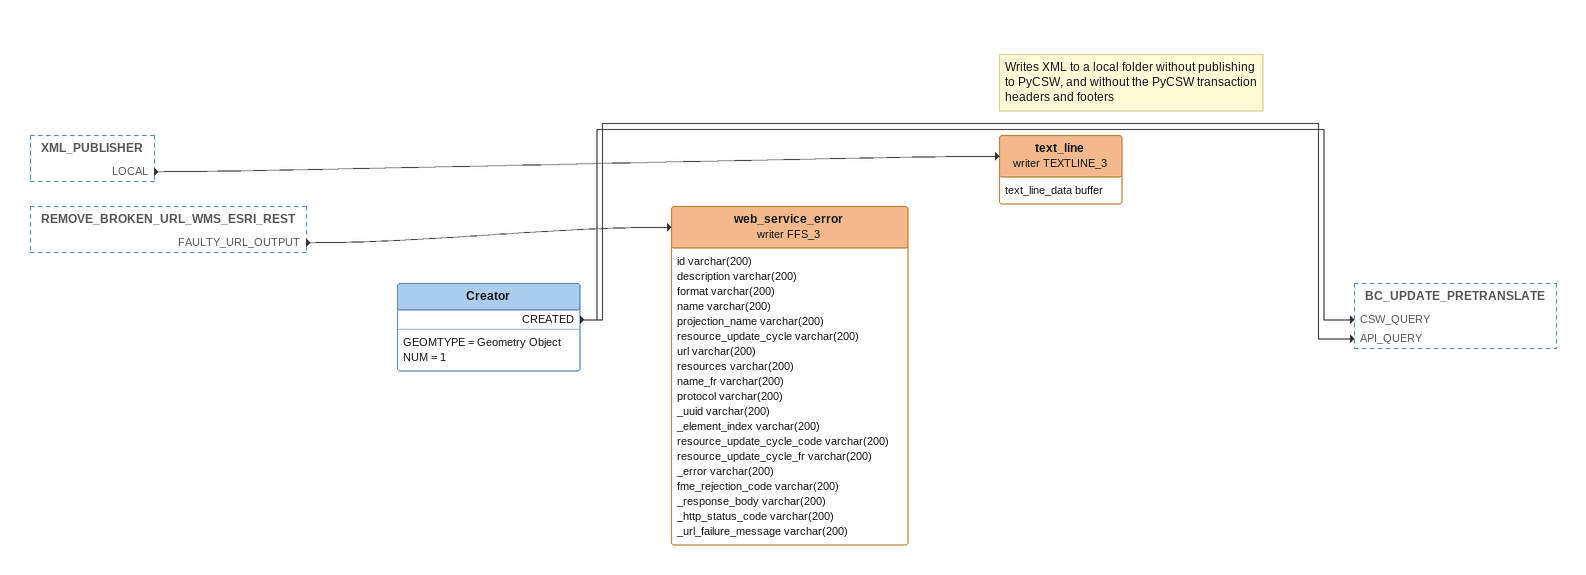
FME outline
XML_PUBLISHER [outside]
    LOCAL -> text_line (writer TEXTLINE_3)
REMOVE_BROKEN_URL_WMS_ESRI_REST [outside]
    FAULTY_URL_OUTPUT -> web_service_error (writer FFS_3)
Creator
    GEOMTYPE = Geometry Object
    NUM = 1
    CREATED -> BC_UPDATE_PRETRANSLATE [CSW_QUERY]
    CREATED -> BC_UPDATE_PRETRANSLATE [API_QUERY]
web_service_error (writer FFS_3)
    attributes: id varchar(200), description varchar(200), format varchar(200), name varchar(200), projection_name varchar(200), resource_update_cycle varchar(200), url varchar(200), resources varchar(200), name_fr varchar(200), protocol varchar(200), _uuid varchar(200), _element_index varchar(200), resource_update_cycle_code varchar(200), resource_update_cycle_fr varchar(200), _error varchar(200), fme_rejection_code varchar(200), _response_body varchar(200), _http_status_code varchar(200), _url_failure_message varchar(200)
Note: Writes XML to a local folder without publishing to PyCSW, and without the PyCSW transaction headers and footers
text_line (writer TEXTLINE_3)
    attributes: text_line_data buffer
